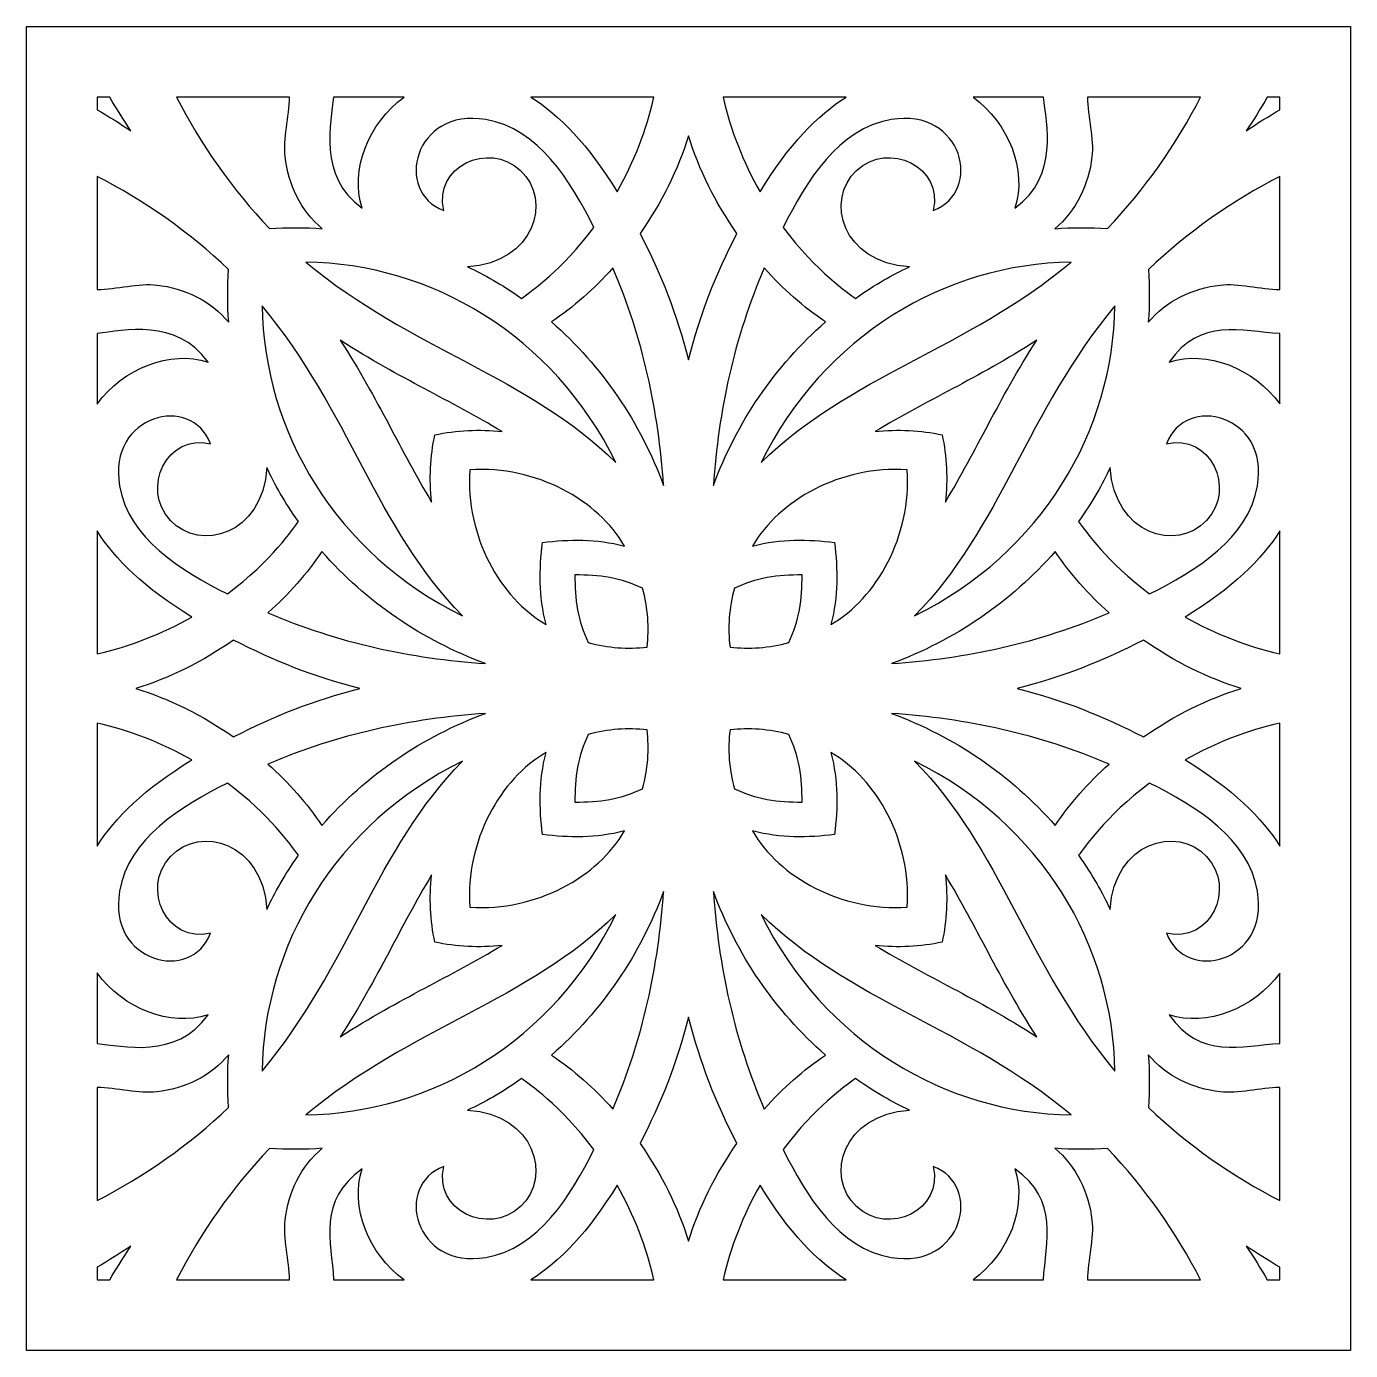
# Model space of a CAD drawing. Header units: millimetres. Extents: x -515 to 516, y -320 to 320.
# Drawn here: x -149.8 to 150.1, y 20.1 to 320.1 of the extents above; entities that cross this region are included whole.
import ezdxf

# ---------------------------------------------------------------- set-up
doc = ezdxf.new("R2010")
doc.units = ezdxf.units.MM
doc.header["$MEASUREMENT"] = 0
doc.layers.add('layer 1', color=7, linetype='Continuous')

msp = doc.modelspace()

# ---------------------------------------------------------------- linework, layer by layer
at = {"layer": 'layer 1'}
for points, knots in [([(150.1487, 320.1184), (137.0465, 320.1184), (-136.7263, 320.1184), (-149.8496, 320.1184), (-149.8496, 320.1184), (-149.8496, 306.9501), (-149.8496, 33.2356), (-149.8496, 20.1179), (-149.8496, 20.1179), (-130.5034, 20.1179), (141.2056, 20.1179), (150.1487, 20.1179), (150.1487, 20.1179), (150.1487, 33.6623), (150.1487, 309.619), (150.1487, 320.1184)], [0, 0, 0, 0, 0.2, 0.2, 0.2, 0.2, 0.4, 0.4, 0.4, 0.4, 0.6, 0.6, 0.6, 0.6, 1, 1, 1, 1]), ([(-133.8514, 304.1181), (-133.8514, 304.1181), (-130.9695, 304.1181), (-130.9695, 304.1181), (-130.9695, 304.1181), (-129.4694, 301.518), (-127.8893, 298.958), (-126.189, 296.4577), (-126.189, 296.4577), (-128.6899, 298.1581), (-131.2302, 299.7579), (-133.8514, 301.2382), (-133.8514, 301.2382), (-133.8514, 301.2382), (-133.8514, 304.1181), (-133.8514, 304.1181)], [0, 0, 0, 0, 0.2, 0.2, 0.2, 0.2, 0.4, 0.4, 0.4, 0.4, 0.6, 0.6, 0.6, 0.6, 1, 1, 1, 1]), ([(-90.2513, 304.1181), (-90.3117, 299.7178), (-91.7295, 294.5782), (-91.2501, 290.5779), (-91.2501, 290.5779), (-90.5304, 284.438), (-87.6688, 278.2777), (-82.8293, 274.2978), (-82.8293, 274.2978), (-86.812, 274.5783), (-90.8122, 274.598), (-94.7921, 274.3576), (-94.7921, 274.3576), (-103.1701, 283.0779), (-110.4515, 293.5582), (-115.8702, 304.1181), (-115.8702, 304.1181), (-115.8702, 304.1181), (-90.2513, 304.1181), (-90.2513, 304.1181)], [0, 0, 0, 0, 0.16666667, 0.16666667, 0.16666667, 0.16666667, 0.33333333, 0.33333333, 0.33333333, 0.33333333, 0.5, 0.5, 0.5, 0.5, 0.66666667, 0.66666667, 0.66666667, 0.66666667, 1, 1, 1, 1]), ([(-80.289, 304.1181), (-80.289, 304.1181), (-64.3118, 304.1181), (-64.3118, 304.1181), (-64.3118, 304.1181), (-72.3904, 298.1581), (-76.6092, 287.5582), (-73.7913, 278.9778), (-73.7913, 278.9778), (-84.0073, 286.1306), (-80.7901, 298.5869), (-80.289, 304.1181)], [0, 0, 0, 0, 0.25, 0.25, 0.25, 0.25, 0.5, 0.5, 0.5, 0.5, 1, 1, 1, 1]), ([(-7.691, 304.1181), (-9.3703, 296.6778), (-12.21, 289.378), (-16.0304, 282.6786), (-16.0304, 282.6786), (-22.5112, 293.2778), (-29.172, 300.1178), (-35.5705, 304.1181), (-35.5705, 304.1181), (-35.5705, 304.1181), (-7.691, 304.1181), (-7.691, 304.1181)], [0, 0, 0, 0, 0.25, 0.25, 0.25, 0.25, 0.5, 0.5, 0.5, 0.5, 1, 1, 1, 1]), ([(35.8697, 304.1181), (29.4704, 300.1178), (22.8103, 293.2778), (16.3506, 282.6786), (16.3506, 282.6786), (12.5303, 289.378), (9.6687, 296.6778), (8.0078, 304.1181), (8.0078, 304.1181), (8.0078, 304.1181), (35.8697, 304.1181), (35.8697, 304.1181)], [0, 0, 0, 0, 0.25, 0.25, 0.25, 0.25, 0.5, 0.5, 0.5, 0.5, 1, 1, 1, 1]), ([(80.6092, 304.1181), (81.1525, 298.1257), (84.2425, 286.2543), (74.1073, 278.9778), (74.1073, 278.9778), (76.9302, 287.5582), (72.6895, 298.1581), (64.6285, 304.1181), (64.6285, 304.1181), (64.6285, 304.1181), (80.6092, 304.1181), (80.6092, 304.1181)], [0, 0, 0, 0, 0.25, 0.25, 0.25, 0.25, 0.5, 0.5, 0.5, 0.5, 1, 1, 1, 1]), ([(91.5697, 290.5779), (92.0287, 294.5782), (90.6278, 299.7178), (90.5504, 304.1181), (90.5504, 304.1181), (90.5504, 304.1181), (116.1905, 304.1181), (116.1905, 304.1181), (116.1905, 304.1181), (110.7682, 293.5779), (103.4903, 283.0982), (95.1081, 274.3576), (95.1081, 274.3576), (91.1078, 274.598), (87.1287, 274.5783), (83.1495, 274.2978), (83.1495, 274.2978), (87.9679, 278.2777), (90.8506, 284.438), (91.5697, 290.5779)], [0, 0, 0, 0, 0.16666667, 0.16666667, 0.16666667, 0.16666667, 0.33333333, 0.33333333, 0.33333333, 0.33333333, 0.5, 0.5, 0.5, 0.5, 0.66666667, 0.66666667, 0.66666667, 0.66666667, 1, 1, 1, 1]), ([(134.1505, 301.2382), (131.5505, 299.7579), (128.9891, 298.1581), (126.5092, 296.4577), (126.5092, 296.4577), (128.1884, 298.958), (129.7897, 301.518), (131.2679, 304.1181), (131.2679, 304.1181), (131.2679, 304.1181), (134.1505, 304.1181), (134.1505, 304.1181), (134.1505, 304.1181), (134.1505, 304.1181), (134.1505, 301.2382), (134.1505, 301.2382)], [0, 0, 0, 0, 0.2, 0.2, 0.2, 0.2, 0.4, 0.4, 0.4, 0.4, 0.6, 0.6, 0.6, 0.6, 1, 1, 1, 1]), ([(-45.7522, 299.0177), (-33.8315, 296.9779), (-26.5297, 285.0783), (-21.312, 274.598), (-21.312, 274.598), (-28.5892, 264.798), (-35.2922, 260.338), (-37.6526, 258.4985), (-37.6526, 258.4985), (-42.3902, 261.8577), (-45.9708, 263.7781), (-49.8902, 265.6576), (-49.8902, 265.6576), (-34.7699, 266.5981), (-30.6495, 280.7182), (-37.9309, 287.5181), (-37.9309, 287.5181), (-45.1526, 294.2576), (-57.7326, 288.2977), (-55.2914, 278.438), (-55.2914, 278.438), (-66.6293, 282.5781), (-62.1103, 301.8181), (-45.7522, 299.0177)], [0, 0, 0, 0, 0.14285714, 0.14285714, 0.14285714, 0.14285714, 0.28571429, 0.28571429, 0.28571429, 0.28571429, 0.42857143, 0.42857143, 0.42857143, 0.42857143, 0.57142857, 0.57142857, 0.57142857, 0.57142857, 0.71428571, 0.71428571, 0.71428571, 0.71428571, 1, 1, 1, 1]), ([(55.5905, 278.438), (58.0493, 288.2977), (45.4475, 294.2576), (38.2476, 287.5181), (38.2476, 287.5181), (31.0688, 280.818), (34.8891, 266.6178), (50.2105, 265.6576), (50.2105, 265.6576), (46.2278, 263.7577), (42.6893, 261.8577), (37.9686, 258.4985), (37.9686, 258.4985), (36.5086, 259.6379), (29.1885, 264.398), (21.6105, 274.598), (21.6105, 274.598), (26.8492, 285.0783), (34.1483, 296.9779), (46.0478, 299.0177), (46.0478, 299.0177), (62.3884, 301.8181), (66.9706, 282.5978), (55.5905, 278.438)], [0, 0, 0, 0, 0.14285714, 0.14285714, 0.14285714, 0.14285714, 0.28571429, 0.28571429, 0.28571429, 0.28571429, 0.42857143, 0.42857143, 0.42857143, 0.42857143, 0.57142857, 0.57142857, 0.57142857, 0.57142857, 0.71428571, 0.71428571, 0.71428571, 0.71428571, 1, 1, 1, 1]), ([(11.1083, 273.2378), (6.3882, 263.9383), (2.8076, 255.0782), (0.1478, 244.5781), (0.1478, 244.5781), (-2.4909, 255.0782), (-6.0715, 263.9179), (-10.8098, 273.2378), (-10.8098, 273.2378), (-5.9696, 280.1383), (-2.1697, 287.7381), (0.1478, 295.3781), (0.1478, 295.3781), (2.4688, 287.7381), (6.2688, 280.1383), (11.1083, 273.2378)], [0, 0, 0, 0, 0.2, 0.2, 0.2, 0.2, 0.4, 0.4, 0.4, 0.4, 0.6, 0.6, 0.6, 0.6, 1, 1, 1, 1]), ([(-133.8514, 286.158), (-123.3105, 280.7379), (-112.8119, 273.4578), (-104.0909, 265.0777), (-104.0909, 265.0777), (-104.3306, 261.0782), (-104.3095, 257.0976), (-104.0311, 253.0981), (-104.0311, 253.0981), (-107.9892, 257.9376), (-114.1523, 260.8181), (-120.3112, 261.5379), (-120.3112, 261.5379), (-124.3122, 261.9976), (-129.4519, 260.5981), (-133.8514, 260.518), (-133.8514, 260.518), (-133.8514, 260.518), (-133.8514, 286.158), (-133.8514, 286.158)], [0, 0, 0, 0, 0.16666667, 0.16666667, 0.16666667, 0.16666667, 0.33333333, 0.33333333, 0.33333333, 0.33333333, 0.5, 0.5, 0.5, 0.5, 0.66666667, 0.66666667, 0.66666667, 0.66666667, 1, 1, 1, 1]), ([(134.1505, 260.518), (129.7475, 260.5981), (124.6078, 261.9976), (120.6111, 261.5379), (120.6111, 261.5379), (114.4691, 260.8181), (108.3095, 257.9376), (104.3296, 253.0981), (104.3296, 253.0981), (104.6086, 257.0976), (104.6297, 261.0782), (104.4076, 265.0777), (104.4076, 265.0777), (113.1103, 273.4578), (123.5879, 280.7379), (134.1505, 286.158), (134.1505, 286.158), (134.1505, 286.158), (134.1505, 260.518), (134.1505, 260.518)], [0, 0, 0, 0, 0.16666667, 0.16666667, 0.16666667, 0.16666667, 0.33333333, 0.33333333, 0.33333333, 0.33333333, 0.5, 0.5, 0.5, 0.5, 0.66666667, 0.66666667, 0.66666667, 0.66666667, 1, 1, 1, 1]), ([(-86.5505, 266.738), (-58.1909, 266.3184), (-30.5722, 250.278), (-16.2918, 221.2984), (-16.2918, 221.2984), (-36.2517, 240.9785), (-62.4913, 246.7381), (-86.5505, 266.738)], [0, 0, 0, 0, 0.33333333, 0.33333333, 0.33333333, 0.33333333, 1, 1, 1, 1]), ([(-30.911, 253.1775), (-25.9119, 256.5381), (-21.2094, 260.6979), (-16.9898, 265.418), (-16.9898, 265.418), (-10.2096, 249.658), (-6.6289, 233.018), (-5.5106, 216.0779), (-5.5106, 216.0779), (-10.651, 230.2978), (-19.5091, 243.2376), (-30.911, 253.1775)], [0, 0, 0, 0, 0.25, 0.25, 0.25, 0.25, 0.5, 0.5, 0.5, 0.5, 1, 1, 1, 1]), ([(5.8098, 216.0779), (6.9281, 233.018), (10.5298, 249.658), (17.3101, 265.418), (17.3101, 265.418), (21.5085, 260.6979), (26.211, 256.5381), (31.2094, 253.1775), (31.2094, 253.1775), (19.8082, 243.2376), (10.9494, 230.2978), (5.8098, 216.0779)], [0, 0, 0, 0, 0.25, 0.25, 0.25, 0.25, 0.5, 0.5, 0.5, 0.5, 1, 1, 1, 1]), ([(16.6086, 221.2984), (30.808, 250.1381), (58.3487, 266.3184), (86.8672, 266.738), (86.8672, 266.738), (62.7904, 246.7184), (36.5895, 240.9982), (16.6086, 221.2984)], [0, 0, 0, 0, 0.33333333, 0.33333333, 0.33333333, 0.33333333, 1, 1, 1, 1]), ([(-51.0296, 186.5782), (-79.8693, 200.758), (-96.0299, 228.298), (-96.4706, 256.8375), (-96.4706, 256.8375), (-76.4511, 232.758), (-70.7322, 206.5584), (-51.0296, 186.5782)], [0, 0, 0, 0, 0.33333333, 0.33333333, 0.33333333, 0.33333333, 1, 1, 1, 1]), ([(51.3499, 186.5782), (71.0103, 206.538), (76.7678, 232.7783), (96.7698, 256.8375), (96.7698, 256.8375), (96.3501, 228.4583), (80.309, 200.8381), (51.3499, 186.5782)], [0, 0, 0, 0, 0.33333333, 0.33333333, 0.33333333, 0.33333333, 1, 1, 1, 1]), ([(-133.8514, 250.5781), (-127.8577, 251.1201), (-115.9869, 254.2129), (-108.7125, 244.0783), (-108.7125, 244.0783), (-117.2915, 246.8977), (-127.8893, 242.6577), (-133.8514, 234.5778), (-133.8514, 234.5778), (-133.8514, 234.5778), (-133.8514, 250.5781), (-133.8514, 250.5781)], [0, 0, 0, 0, 0.25, 0.25, 0.25, 0.25, 0.5, 0.5, 0.5, 0.5, 1, 1, 1, 1]), ([(134.1505, 234.5982), (128.1884, 242.6577), (117.5872, 246.8977), (109.0292, 244.0783), (109.0292, 244.0783), (116.1905, 254.2178), (125.4506, 251.0779), (134.1505, 250.5177), (134.1505, 250.5177), (134.1505, 250.5177), (134.1505, 234.5982), (134.1505, 234.5982)], [0, 0, 0, 0, 0.25, 0.25, 0.25, 0.25, 0.5, 0.5, 0.5, 0.5, 1, 1, 1, 1]), ([(-58.0503, 212.3581), (-65.2713, 224.2977), (-69.8894, 235.2181), (-78.751, 249.0177), (-78.751, 249.0177), (-64.9711, 240.1779), (-53.9896, 235.538), (-42.09, 228.3184), (-42.09, 228.3184), (-47.2304, 228.918), (-52.4305, 228.6178), (-57.3305, 227.5979), (-57.3305, 227.5979), (-58.3322, 222.7183), (-58.6499, 217.5386), (-58.0503, 212.3581)], [0, 0, 0, 0, 0.2, 0.2, 0.2, 0.2, 0.4, 0.4, 0.4, 0.4, 0.6, 0.6, 0.6, 0.6, 1, 1, 1, 1]), ([(57.629, 227.5979), (52.7676, 228.6178), (47.5682, 228.918), (42.4103, 228.3184), (42.4103, 228.3184), (54.2887, 235.5183), (65.2879, 240.1983), (79.0501, 249.0177), (79.0501, 249.0177), (70.2096, 235.2181), (65.5704, 224.2977), (58.3487, 212.3581), (58.3487, 212.3581), (58.9483, 217.5182), (58.6489, 222.6979), (57.629, 227.5979)], [0, 0, 0, 0, 0.2, 0.2, 0.2, 0.2, 0.4, 0.4, 0.4, 0.4, 0.6, 0.6, 0.6, 0.6, 1, 1, 1, 1]), ([(-117.2494, 208.218), (-110.5295, 201.0181), (-96.3511, 204.8581), (-95.3917, 220.178), (-95.3917, 220.178), (-93.4903, 216.1981), (-91.5707, 212.6583), (-88.2297, 207.9382), (-88.2297, 207.9382), (-89.3523, 206.4783), (-94.1321, 199.1378), (-104.3306, 191.578), (-104.3306, 191.578), (-114.7906, 196.8182), (-126.7112, 204.0982), (-128.7504, 216.0182), (-128.7504, 216.0182), (-131.5304, 232.2983), (-112.3318, 236.9578), (-108.1692, 225.5581), (-108.1692, 225.5581), (-118.0296, 228.0182), (-123.991, 215.4179), (-117.2494, 208.218)], [0, 0, 0, 0, 0.14285714, 0.14285714, 0.14285714, 0.14285714, 0.28571429, 0.28571429, 0.28571429, 0.28571429, 0.42857143, 0.42857143, 0.42857143, 0.42857143, 0.57142857, 0.57142857, 0.57142857, 0.57142857, 0.71428571, 0.71428571, 0.71428571, 0.71428571, 1, 1, 1, 1]), ([(108.4683, 225.5581), (112.6309, 236.9578), (131.8499, 232.3179), (129.0495, 216.0182), (129.0495, 216.0182), (127.0097, 204.0982), (115.1108, 196.8182), (104.6297, 191.578), (104.6297, 191.578), (94.8298, 198.858), (90.3705, 205.5582), (88.5289, 207.9382), (88.5289, 207.9382), (91.8874, 212.6779), (93.8274, 216.2579), (95.6901, 220.178), (95.6901, 220.178), (96.6292, 205.0584), (110.7507, 200.9183), (117.5485, 208.218), (117.5485, 208.218), (124.2901, 215.4179), (118.328, 228.0182), (108.4683, 225.5581)], [0, 0, 0, 0, 0.14285714, 0.14285714, 0.14285714, 0.14285714, 0.28571429, 0.28571429, 0.28571429, 0.28571429, 0.42857143, 0.42857143, 0.42857143, 0.42857143, 0.57142857, 0.57142857, 0.57142857, 0.57142857, 0.71428571, 0.71428571, 0.71428571, 0.71428571, 1, 1, 1, 1]), ([(-32.9325, 203.1985), (-33.6692, 197.0783), (-33.8315, 191.0979), (-32.1101, 184.6178), (-32.1101, 184.6178), (-42.5315, 190.6178), (-50.3703, 204.5579), (-49.4108, 219.6782), (-49.4108, 219.6782), (-34.2695, 220.6377), (-20.3308, 212.7777), (-14.3518, 202.3782), (-14.3518, 202.3782), (-20.8108, 204.0982), (-26.8292, 203.9387), (-32.9325, 203.1985)], [0, 0, 0, 0, 0.2, 0.2, 0.2, 0.2, 0.4, 0.4, 0.4, 0.4, 0.6, 0.6, 0.6, 0.6, 1, 1, 1, 1]), ([(49.7093, 219.6782), (50.6687, 204.5382), (42.8088, 190.5981), (32.4093, 184.6178), (32.4093, 184.6178), (34.1307, 191.0782), (33.9683, 197.0979), (33.2274, 203.1985), (33.2274, 203.1985), (27.1705, 203.9387), (21.1697, 204.1179), (14.6502, 202.3782), (14.6502, 202.3782), (20.6475, 212.7777), (34.5897, 220.6377), (49.7093, 219.6782)], [0, 0, 0, 0, 0.2, 0.2, 0.2, 0.2, 0.4, 0.4, 0.4, 0.4, 0.6, 0.6, 0.6, 0.6, 1, 1, 1, 1]), ([(-133.8514, 205.8379), (-129.83, 199.4379), (-123.0104, 192.7779), (-112.3915, 186.3181), (-112.3915, 186.3181), (-119.1121, 182.4985), (-126.4111, 179.6384), (-133.8514, 177.9781), (-133.8514, 177.9781), (-133.8514, 177.9781), (-133.8514, 205.8379), (-133.8514, 205.8379)], [0, 0, 0, 0, 0.25, 0.25, 0.25, 0.25, 0.5, 0.5, 0.5, 0.5, 1, 1, 1, 1]), ([(134.1505, 177.9781), (126.7102, 179.6384), (119.4077, 182.4985), (112.7083, 186.3181), (112.7083, 186.3181), (123.3095, 192.7779), (130.1496, 199.4379), (134.1505, 205.8379), (134.1505, 205.8379), (134.1505, 205.8379), (134.1505, 177.9781), (134.1505, 177.9781)], [0, 0, 0, 0, 0.25, 0.25, 0.25, 0.25, 0.5, 0.5, 0.5, 0.5, 1, 1, 1, 1]), ([(-95.1513, 187.2783), (-90.4312, 191.4782), (-86.251, 196.1778), (-82.9101, 201.1783), (-82.9101, 201.1783), (-72.9724, 189.7778), (-60.029, 180.9184), (-45.8119, 175.778), (-45.8119, 175.778), (-62.7492, 176.8984), (-79.3899, 180.498), (-95.1513, 187.2783)], [0, 0, 0, 0, 0.25, 0.25, 0.25, 0.25, 0.5, 0.5, 0.5, 0.5, 1, 1, 1, 1]), ([(83.2303, 201.1783), (86.5678, 196.1778), (90.7304, 191.4782), (95.4504, 187.2783), (95.4504, 187.2783), (79.6884, 180.498), (63.0688, 176.8984), (46.1076, 175.778), (46.1076, 175.778), (60.3281, 180.9184), (73.2891, 189.7778), (83.2303, 201.1783)], [0, 0, 0, 0, 0.25, 0.25, 0.25, 0.25, 0.5, 0.5, 0.5, 0.5, 1, 1, 1, 1]), ([(-9.2501, 179.5182), (-13.5899, 178.9783), (-18.1124, 179.2982), (-22.5498, 180.5177), (-22.5498, 180.5177), (-24.9102, 185.2778), (-25.6511, 190.4779), (-25.5695, 195.8383), (-25.5695, 195.8383), (-20.2113, 195.9381), (-14.99, 195.1783), (-10.2524, 192.8383), (-10.2524, 192.8383), (-9.0315, 188.398), (-8.711, 183.8783), (-9.2501, 179.5182)], [0, 0, 0, 0, 0.2, 0.2, 0.2, 0.2, 0.4, 0.4, 0.4, 0.4, 0.6, 0.6, 0.6, 0.6, 1, 1, 1, 1]), ([(25.8687, 195.8383), (25.9678, 190.4779), (25.2094, 185.2778), (22.8701, 180.5177), (22.8701, 180.5177), (18.4284, 179.2982), (13.9094, 178.9783), (9.5703, 179.5182), (9.5703, 179.5182), (9.0094, 183.8783), (9.3306, 188.398), (10.5474, 192.8383), (10.5474, 192.8383), (15.3103, 195.1783), (20.5104, 195.9381), (25.8687, 195.8383)], [0, 0, 0, 0, 0.2, 0.2, 0.2, 0.2, 0.4, 0.4, 0.4, 0.4, 0.6, 0.6, 0.6, 0.6, 1, 1, 1, 1]), ([(-102.9515, 181.0779), (-93.6702, 176.3586), (-84.8291, 172.778), (-74.3093, 170.1182), (-74.3093, 170.1182), (-84.7904, 167.478), (-93.6527, 163.8981), (-102.9515, 159.1584), (-102.9515, 159.1584), (-109.8695, 163.9986), (-117.4722, 167.7979), (-125.1093, 170.1182), (-125.1093, 170.1182), (-117.4722, 172.4385), (-109.8695, 176.2384), (-102.9515, 181.0779)], [0, 0, 0, 0, 0.2, 0.2, 0.2, 0.2, 0.4, 0.4, 0.4, 0.4, 0.6, 0.6, 0.6, 0.6, 1, 1, 1, 1]), ([(103.2682, 159.1584), (93.9898, 163.8784), (85.1493, 167.4583), (74.6295, 170.1182), (74.6295, 170.1182), (85.1282, 172.778), (93.9898, 176.3586), (103.2682, 181.0779), (103.2682, 181.0779), (110.1687, 176.2384), (117.7706, 172.4385), (125.4084, 170.1182), (125.4084, 170.1182), (117.7706, 167.7979), (110.1687, 163.9986), (103.2682, 159.1584)], [0, 0, 0, 0, 0.2, 0.2, 0.2, 0.2, 0.4, 0.4, 0.4, 0.4, 0.6, 0.6, 0.6, 0.6, 1, 1, 1, 1]), ([(-133.8514, 162.2779), (-126.4111, 160.5979), (-119.1121, 157.7582), (-112.3915, 153.9379), (-112.3915, 153.9379), (-123.0104, 147.4585), (-129.83, 140.7984), (-133.8514, 134.3984), (-133.8514, 134.3984), (-133.8514, 134.3984), (-133.8514, 162.2779), (-133.8514, 162.2779)], [0, 0, 0, 0, 0.25, 0.25, 0.25, 0.25, 0.5, 0.5, 0.5, 0.5, 1, 1, 1, 1]), ([(-82.9101, 139.058), (-86.251, 144.0585), (-90.4312, 148.7581), (-95.1513, 152.9784), (-95.1513, 152.9784), (-79.3899, 159.7587), (-62.7492, 163.3379), (-45.8119, 164.4583), (-45.8119, 164.4583), (-60.029, 159.3179), (-72.9724, 150.4585), (-82.9101, 139.058)], [0, 0, 0, 0, 0.25, 0.25, 0.25, 0.25, 0.5, 0.5, 0.5, 0.5, 1, 1, 1, 1]), ([(46.1076, 164.4583), (63.0688, 163.3379), (79.6884, 159.7587), (95.4504, 152.9784), (95.4504, 152.9784), (90.7304, 148.7581), (86.5678, 144.0585), (83.2303, 139.058), (83.2303, 139.058), (73.2891, 150.4585), (60.3281, 159.3179), (46.1076, 164.4583)], [0, 0, 0, 0, 0.25, 0.25, 0.25, 0.25, 0.5, 0.5, 0.5, 0.5, 1, 1, 1, 1]), ([(134.1505, 134.3984), (130.1496, 140.7984), (123.3095, 147.4585), (112.7083, 153.9379), (112.7083, 153.9379), (119.4077, 157.7582), (126.7102, 160.5979), (134.1505, 162.2779), (134.1505, 162.2779), (134.1505, 162.2779), (134.1505, 134.3984), (134.1505, 134.3984)], [0, 0, 0, 0, 0.25, 0.25, 0.25, 0.25, 0.5, 0.5, 0.5, 0.5, 1, 1, 1, 1]), ([(-25.5695, 144.3987), (-25.6511, 149.7584), (-24.9102, 154.9782), (-22.5498, 159.7179), (-22.5498, 159.7179), (-18.1124, 160.9382), (-13.5899, 161.258), (-9.2501, 160.7181), (-9.2501, 160.7181), (-8.711, 156.3784), (-9.0315, 151.858), (-10.2524, 147.4184), (-10.2524, 147.4184), (-14.99, 145.0587), (-20.2113, 144.3179), (-25.5695, 144.3987)], [0, 0, 0, 0, 0.2, 0.2, 0.2, 0.2, 0.4, 0.4, 0.4, 0.4, 0.6, 0.6, 0.6, 0.6, 1, 1, 1, 1]), ([(9.5703, 160.7181), (13.9094, 161.258), (18.4284, 160.9382), (22.8701, 159.7179), (22.8701, 159.7179), (25.2094, 154.9782), (25.9678, 149.7584), (25.8687, 144.3987), (25.8687, 144.3987), (20.5104, 144.3179), (15.3103, 145.0587), (10.5474, 147.4184), (10.5474, 147.4184), (9.3306, 151.858), (9.0094, 156.3784), (9.5703, 160.7181)], [0, 0, 0, 0, 0.2, 0.2, 0.2, 0.2, 0.4, 0.4, 0.4, 0.4, 0.6, 0.6, 0.6, 0.6, 1, 1, 1, 1]), ([(-51.0296, 153.6581), (-70.7111, 133.718), (-76.4722, 107.458), (-96.4706, 83.4185), (-96.4706, 83.4185), (-96.0299, 111.7788), (-80.0106, 139.3982), (-51.0296, 153.6581)], [0, 0, 0, 0, 0.33333333, 0.33333333, 0.33333333, 0.33333333, 1, 1, 1, 1]), ([(-49.4108, 120.5581), (-50.3703, 135.6981), (-42.4928, 149.6382), (-32.1101, 155.6178), (-32.1101, 155.6178), (-33.8315, 149.1384), (-33.6692, 143.118), (-32.9325, 137.0378), (-32.9325, 137.0378), (-26.8713, 136.2984), (-20.8706, 136.1381), (-14.3518, 137.8581), (-14.3518, 137.8581), (-20.3518, 127.4586), (-34.2695, 119.5986), (-49.4108, 120.5581)], [0, 0, 0, 0, 0.2, 0.2, 0.2, 0.2, 0.4, 0.4, 0.4, 0.4, 0.6, 0.6, 0.6, 0.6, 1, 1, 1, 1]), ([(49.7093, 120.5581), (34.7478, 119.6183), (20.7283, 127.318), (14.6502, 137.8581), (14.6502, 137.8581), (21.1486, 136.1381), (27.188, 136.2984), (33.2274, 137.0378), (33.2274, 137.0378), (33.9894, 143.1581), (34.1307, 149.1384), (32.4093, 155.6178), (32.4093, 155.6178), (42.8299, 149.6185), (50.6687, 135.6784), (49.7093, 120.5581)], [0, 0, 0, 0, 0.2, 0.2, 0.2, 0.2, 0.4, 0.4, 0.4, 0.4, 0.6, 0.6, 0.6, 0.6, 1, 1, 1, 1]), ([(51.3499, 153.6581), (80.1685, 139.4783), (96.3501, 111.9383), (96.7698, 83.4185), (96.7698, 83.4185), (76.7495, 107.498), (71.0489, 133.6779), (51.3499, 153.6581)], [0, 0, 0, 0, 0.33333333, 0.33333333, 0.33333333, 0.33333333, 1, 1, 1, 1]), ([(-108.1692, 114.6783), (-112.3318, 103.2785), (-131.5515, 107.9184), (-128.7504, 124.2182), (-128.7504, 124.2182), (-126.7112, 136.1381), (-114.7906, 143.4378), (-104.3306, 148.6583), (-104.3306, 148.6583), (-94.5095, 141.3783), (-90.0714, 134.6782), (-88.2297, 132.3185), (-88.2297, 132.3185), (-91.5917, 127.5781), (-93.5114, 123.9778), (-95.3917, 120.078), (-95.3917, 120.078), (-96.3301, 135.1779), (-110.4304, 139.3181), (-117.2494, 132.038), (-117.2494, 132.038), (-123.991, 124.8177), (-118.0113, 112.2181), (-108.1692, 114.6783)], [0, 0, 0, 0, 0.14285714, 0.14285714, 0.14285714, 0.14285714, 0.28571429, 0.28571429, 0.28571429, 0.28571429, 0.42857143, 0.42857143, 0.42857143, 0.42857143, 0.57142857, 0.57142857, 0.57142857, 0.57142857, 0.71428571, 0.71428571, 0.71428571, 0.71428571, 1, 1, 1, 1]), ([(117.5485, 132.038), (110.8491, 139.2182), (96.6503, 135.3782), (95.6901, 120.078), (95.6901, 120.078), (93.7887, 124.0382), (91.8874, 127.5781), (88.5289, 132.3185), (88.5289, 132.3185), (89.6683, 133.758), (94.4277, 141.0978), (104.6297, 148.6583), (104.6297, 148.6583), (115.1108, 143.4378), (127.0097, 136.1381), (129.0495, 124.2182), (129.0495, 124.2182), (131.8499, 107.898), (112.6309, 103.2982), (108.4683, 114.6783), (108.4683, 114.6783), (118.328, 112.2181), (124.2901, 124.8177), (117.5485, 132.038)], [0, 0, 0, 0, 0.14285714, 0.14285714, 0.14285714, 0.14285714, 0.28571429, 0.28571429, 0.28571429, 0.28571429, 0.42857143, 0.42857143, 0.42857143, 0.42857143, 0.57142857, 0.57142857, 0.57142857, 0.57142857, 0.71428571, 0.71428571, 0.71428571, 0.71428571, 1, 1, 1, 1]), ([(-57.3305, 112.6384), (-52.4516, 111.6382), (-47.2515, 111.3184), (-42.09, 111.9179), (-42.09, 111.9179), (-53.9896, 104.718), (-64.9887, 100.0381), (-78.751, 91.2179), (-78.751, 91.2179), (-69.8894, 105.0182), (-65.2713, 115.9583), (-58.0503, 127.8782), (-58.0503, 127.8782), (-58.6499, 122.7181), (-58.3322, 117.5384), (-57.3305, 112.6384)], [0, 0, 0, 0, 0.2, 0.2, 0.2, 0.2, 0.4, 0.4, 0.4, 0.4, 0.6, 0.6, 0.6, 0.6, 1, 1, 1, 1]), ([(58.3487, 127.8782), (65.588, 115.9182), (70.1886, 105.0379), (79.0501, 91.2179), (79.0501, 91.2179), (65.2703, 100.0584), (54.3098, 104.6976), (42.4103, 111.9179), (42.4103, 111.9179), (47.5506, 111.3184), (52.7501, 111.6382), (57.629, 112.6384), (57.629, 112.6384), (58.6489, 117.518), (58.9483, 122.7181), (58.3487, 127.8782)], [0, 0, 0, 0, 0.2, 0.2, 0.2, 0.2, 0.4, 0.4, 0.4, 0.4, 0.6, 0.6, 0.6, 0.6, 1, 1, 1, 1]), ([(-5.5106, 124.1584), (-6.6289, 107.2183), (-10.2096, 90.5783), (-16.9898, 74.8184), (-16.9898, 74.8184), (-21.2094, 79.5384), (-25.9119, 83.7179), (-30.911, 87.0581), (-30.911, 87.0581), (-19.5091, 96.9987), (-10.651, 109.9385), (-5.5106, 124.1584)], [0, 0, 0, 0, 0.25, 0.25, 0.25, 0.25, 0.5, 0.5, 0.5, 0.5, 1, 1, 1, 1]), ([(31.2094, 87.0581), (26.211, 83.7179), (21.5085, 79.5384), (17.3101, 74.8184), (17.3101, 74.8184), (10.5298, 90.5783), (6.9281, 107.2183), (5.8098, 124.1584), (5.8098, 124.1584), (10.9494, 109.9385), (19.8082, 96.9987), (31.2094, 87.0581)], [0, 0, 0, 0, 0.25, 0.25, 0.25, 0.25, 0.5, 0.5, 0.5, 0.5, 1, 1, 1, 1]), ([(-16.2918, 118.9379), (-30.4913, 90.0982), (-58.0327, 73.9383), (-86.5505, 73.4983), (-86.5505, 73.4983), (-62.4702, 93.5179), (-36.291, 99.2381), (-16.2918, 118.9379)], [0, 0, 0, 0, 0.33333333, 0.33333333, 0.33333333, 0.33333333, 1, 1, 1, 1]), ([(16.6086, 118.9379), (36.5684, 99.2585), (62.808, 93.4982), (86.8672, 73.4983), (86.8672, 73.4983), (58.49, 73.9179), (30.8678, 89.9583), (16.6086, 118.9379)], [0, 0, 0, 0, 0.33333333, 0.33333333, 0.33333333, 0.33333333, 1, 1, 1, 1]), ([(-133.8514, 105.6585), (-127.8893, 97.5786), (-117.2915, 93.3583), (-108.7125, 96.1784), (-108.7125, 96.1784), (-115.8702, 85.9503), (-128.2597, 89.1725), (-133.8514, 89.6786), (-133.8514, 89.6786), (-133.8514, 89.6786), (-133.8514, 105.6585), (-133.8514, 105.6585)], [0, 0, 0, 0, 0.25, 0.25, 0.25, 0.25, 0.5, 0.5, 0.5, 0.5, 1, 1, 1, 1]), ([(134.1505, 89.7179), (125.4506, 89.1781), (116.1483, 86.0783), (109.0292, 96.1784), (109.0292, 96.1784), (117.5872, 93.3583), (128.1884, 97.5786), (134.1505, 105.6381), (134.1505, 105.6381), (134.1505, 105.6381), (134.1505, 89.7179), (134.1505, 89.7179)], [0, 0, 0, 0, 0.25, 0.25, 0.25, 0.25, 0.5, 0.5, 0.5, 0.5, 1, 1, 1, 1]), ([(-10.8098, 67.0182), (-6.0891, 76.298), (-2.4909, 85.1385), (0.1478, 95.6582), (0.1478, 95.6582), (2.7901, 85.1785), (6.3882, 76.3184), (11.1083, 67.0182), (11.1083, 67.0182), (6.2688, 60.098), (2.4688, 52.4982), (0.1478, 44.8582), (0.1478, 44.8582), (-2.1697, 52.4982), (-5.9696, 60.098), (-10.8098, 67.0182)], [0, 0, 0, 0, 0.2, 0.2, 0.2, 0.2, 0.4, 0.4, 0.4, 0.4, 0.6, 0.6, 0.6, 0.6, 1, 1, 1, 1]), ([(-133.8514, 79.7183), (-129.4519, 79.6579), (-124.3122, 78.2387), (-120.3112, 78.7181), (-120.3112, 78.7181), (-114.1523, 79.4182), (-107.9892, 82.298), (-104.0311, 87.1383), (-104.0311, 87.1383), (-104.3095, 83.1584), (-104.3306, 79.1581), (-104.0909, 75.1579), (-104.0909, 75.1579), (-112.8119, 66.7982), (-123.2888, 59.4984), (-133.8514, 54.0783), (-133.8514, 54.0783), (-133.8514, 54.0783), (-133.8514, 79.7183), (-133.8514, 79.7183)], [0, 0, 0, 0, 0.16666667, 0.16666667, 0.16666667, 0.16666667, 0.33333333, 0.33333333, 0.33333333, 0.33333333, 0.5, 0.5, 0.5, 0.5, 0.66666667, 0.66666667, 0.66666667, 0.66666667, 1, 1, 1, 1]), ([(134.1505, 54.0783), (123.6097, 59.4984), (113.1286, 66.7785), (104.4076, 75.1579), (104.4076, 75.1579), (104.6297, 79.1581), (104.6086, 83.1584), (104.3296, 87.1383), (104.3296, 87.1383), (108.3095, 82.298), (114.4691, 79.4182), (120.6111, 78.7181), (120.6111, 78.7181), (124.6078, 78.2387), (129.7475, 79.6579), (134.1505, 79.7183), (134.1505, 79.7183), (134.1505, 79.7183), (134.1505, 54.0783), (134.1505, 54.0783)], [0, 0, 0, 0, 0.16666667, 0.16666667, 0.16666667, 0.16666667, 0.33333333, 0.33333333, 0.33333333, 0.33333333, 0.5, 0.5, 0.5, 0.5, 0.66666667, 0.66666667, 0.66666667, 0.66666667, 1, 1, 1, 1]), ([(-55.2914, 61.7984), (-57.7502, 51.9379), (-45.1526, 45.9787), (-37.9309, 52.7182), (-37.9309, 52.7182), (-30.7521, 59.438), (-34.5689, 73.6178), (-49.8902, 74.578), (-49.8902, 74.578), (-45.9321, 76.4786), (-42.3691, 78.3983), (-37.6526, 81.7385), (-37.6526, 81.7385), (-36.2095, 80.6181), (-28.8718, 75.8383), (-21.312, 65.6384), (-21.312, 65.6384), (-26.5297, 55.158), (-33.8315, 43.2584), (-45.7522, 41.2186), (-45.7522, 41.2186), (-62.0716, 38.4182), (-66.6504, 57.6582), (-55.2914, 61.7984)], [0, 0, 0, 0, 0.14285714, 0.14285714, 0.14285714, 0.14285714, 0.28571429, 0.28571429, 0.28571429, 0.28571429, 0.42857143, 0.42857143, 0.42857143, 0.42857143, 0.57142857, 0.57142857, 0.57142857, 0.57142857, 0.71428571, 0.71428571, 0.71428571, 0.71428571, 1, 1, 1, 1]), ([(46.0478, 41.2186), (34.1483, 43.2584), (26.8492, 55.158), (21.6105, 65.6384), (21.6105, 65.6384), (28.8884, 75.458), (35.5878, 79.8983), (37.9686, 81.7385), (37.9686, 81.7385), (42.7104, 78.3779), (46.2875, 76.4582), (50.2105, 74.578), (50.2105, 74.578), (35.0902, 73.6382), (30.9486, 59.5385), (38.2476, 52.7182), (38.2476, 52.7182), (45.4475, 45.9787), (58.0493, 51.9583), (55.5905, 61.7984), (55.5905, 61.7984), (66.9285, 57.6582), (62.4094, 38.4182), (46.0478, 41.2186)], [0, 0, 0, 0, 0.14285714, 0.14285714, 0.14285714, 0.14285714, 0.28571429, 0.28571429, 0.28571429, 0.28571429, 0.42857143, 0.42857143, 0.42857143, 0.42857143, 0.57142857, 0.57142857, 0.57142857, 0.57142857, 0.71428571, 0.71428571, 0.71428571, 0.71428571, 1, 1, 1, 1]), ([(-91.2501, 49.6584), (-91.7295, 45.6581), (-90.3117, 40.5185), (-90.2513, 36.1183), (-90.2513, 36.1183), (-90.2513, 36.1183), (-115.8702, 36.1183), (-115.8702, 36.1183), (-115.8702, 36.1183), (-110.4691, 46.6584), (-103.1912, 57.1388), (-94.7921, 65.8781), (-94.7921, 65.8781), (-90.8122, 65.6384), (-86.812, 65.6587), (-82.8293, 65.9378), (-82.8293, 65.9378), (-87.6688, 61.9586), (-90.5304, 55.818), (-91.2501, 49.6584)], [0, 0, 0, 0, 0.16666667, 0.16666667, 0.16666667, 0.16666667, 0.33333333, 0.33333333, 0.33333333, 0.33333333, 0.5, 0.5, 0.5, 0.5, 0.66666667, 0.66666667, 0.66666667, 0.66666667, 1, 1, 1, 1]), ([(90.5504, 36.1183), (90.6278, 40.5185), (92.0287, 45.6581), (91.5697, 49.6584), (91.5697, 49.6584), (90.8506, 55.818), (87.9679, 61.9586), (83.1495, 65.9378), (83.1495, 65.9378), (87.1287, 65.6587), (91.1078, 65.6384), (95.1081, 65.8781), (95.1081, 65.8781), (103.4903, 57.1585), (110.7682, 46.6781), (116.1905, 36.1183), (116.1905, 36.1183), (116.1905, 36.1183), (90.5504, 36.1183), (90.5504, 36.1183)], [0, 0, 0, 0, 0.16666667, 0.16666667, 0.16666667, 0.16666667, 0.33333333, 0.33333333, 0.33333333, 0.33333333, 0.5, 0.5, 0.5, 0.5, 0.66666667, 0.66666667, 0.66666667, 0.66666667, 1, 1, 1, 1]), ([(-80.2503, 36.1183), (-80.7901, 44.8379), (-83.8907, 54.1184), (-73.7913, 61.2578), (-73.7913, 61.2578), (-76.6092, 52.6781), (-72.3904, 42.0782), (-64.3118, 36.1183), (-64.3118, 36.1183), (-64.3118, 36.1183), (-80.2503, 36.1183), (-80.2503, 36.1183)], [0, 0, 0, 0, 0.25, 0.25, 0.25, 0.25, 0.5, 0.5, 0.5, 0.5, 1, 1, 1, 1]), ([(80.5494, 36.1183), (80.5494, 36.1183), (64.6285, 36.1183), (64.6285, 36.1183), (64.6285, 36.1183), (72.6895, 42.0782), (76.9302, 52.6781), (74.1073, 61.2578), (74.1073, 61.2578), (84.2503, 54.098), (81.1104, 44.8182), (80.5494, 36.1183)], [0, 0, 0, 0, 0.25, 0.25, 0.25, 0.25, 0.5, 0.5, 0.5, 0.5, 1, 1, 1, 1]), ([(-35.5705, 36.1183), (-29.172, 40.1382), (-22.5112, 46.9585), (-16.0304, 57.5781), (-16.0304, 57.5781), (-12.21, 50.8583), (-9.3703, 43.5586), (-7.691, 36.1183), (-7.691, 36.1183), (-7.691, 36.1183), (-35.5705, 36.1183), (-35.5705, 36.1183)], [0, 0, 0, 0, 0.25, 0.25, 0.25, 0.25, 0.5, 0.5, 0.5, 0.5, 1, 1, 1, 1]), ([(8.0078, 36.1183), (9.6687, 43.5586), (12.5303, 50.8583), (16.3506, 57.5781), (16.3506, 57.5781), (22.8103, 46.9585), (29.4704, 40.1382), (35.8697, 36.1183), (35.8697, 36.1183), (35.8697, 36.1183), (8.0078, 36.1183), (8.0078, 36.1183)], [0, 0, 0, 0, 0.25, 0.25, 0.25, 0.25, 0.5, 0.5, 0.5, 0.5, 1, 1, 1, 1]), ([(-130.9695, 36.1183), (-130.9695, 36.1183), (-133.8514, 36.1183), (-133.8514, 36.1183), (-133.8514, 36.1183), (-133.8514, 36.1183), (-133.8514, 38.9981), (-133.8514, 38.9981), (-133.8514, 38.9981), (-131.2302, 40.4981), (-128.6899, 42.0782), (-126.189, 43.7786), (-126.189, 43.7786), (-127.8893, 41.2783), (-129.4694, 38.738), (-130.9695, 36.1183)], [0, 0, 0, 0, 0.2, 0.2, 0.2, 0.2, 0.4, 0.4, 0.4, 0.4, 0.6, 0.6, 0.6, 0.6, 1, 1, 1, 1]), ([(134.1505, 36.1183), (134.1505, 36.1183), (131.2679, 36.1183), (131.2679, 36.1183), (131.2679, 36.1183), (129.7897, 38.738), (128.1884, 41.2783), (126.5092, 43.7786), (126.5092, 43.7786), (128.9891, 42.0782), (131.5505, 40.4981), (134.1505, 38.9981), (134.1505, 38.9981), (134.1505, 38.9981), (134.1505, 36.1183), (134.1505, 36.1183)], [0, 0, 0, 0, 0.2, 0.2, 0.2, 0.2, 0.4, 0.4, 0.4, 0.4, 0.6, 0.6, 0.6, 0.6, 1, 1, 1, 1])]:
    msp.add_open_spline(points, degree=3, knots=knots, dxfattribs=at)

doc.saveas('drawing.dxf')
